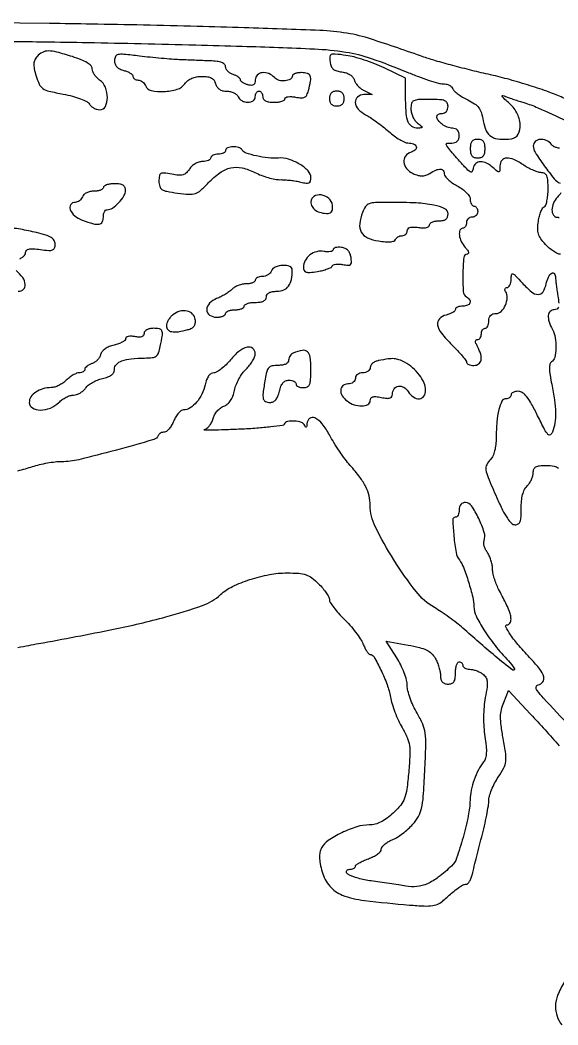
# Model space of a CAD drawing. Extents: x 0 to 524, y 0 to 407.
# Drawn here: x 233.5 to 378.6, y 20 to 291.2 of the extents above; entities that cross this region are included whole.
import ezdxf

# ---------------------------------------------------------------- set-up
doc = ezdxf.new("R2010")
doc.units = 0

msp = doc.modelspace()

# ---------------------------------------------------------------- linework, layer by layer
for points in [[(387.405308, 266.794392, -0.000059), (383.391954, 268.65195, -0.000098), (380, 270.223187, 0.022364), (376.286139, 271.746628, 0.009445), (371.178125, 273.471527, 0.009323), (365.643577, 275.111814, 0.01202), (360.5, 276.400227, -0.00521), (355.465707, 277.588636, -0.004651), (350.2625, 278.925767, -0.004669), (345.60887, 280.214587, -0.014421), (342.5, 281.204807, 0.004712), (328.308874, 286.030314, 0.039206), (321.715152, 287.643746, 0.030393), (314.440123, 288.379844, 0.002143), (294, 289.11162, 0.001461), (281.339931, 289.47353, 0.000971), (266.821875, 289.817888, 0.000978), (252.730026, 290.097179, 0.001912), (241.5, 290.254837), (217.5, 290.5)], [(223.452044, 285.587777, 0.001685), (240, 285.318197, -0.001513), (251.778953, 285.130361, -0.000825), (266.234375, 284.832234, -0.000822), (280.927007, 284.480801, -0.001306), (293.5, 284.126516, -0.003155), (312.929268, 283.405501, -0.02819), (321.427321, 282.554854, -0.0449), (328.25315, 280.841918, -0.014506), (338, 277.121656, 0.009217), (341.028615, 275.928817, 0.011004), (343.926385, 274.920822, 0.009843), (346.393736, 274.176283, 0.06805), (347.643011, 274.003429, -0.05801), (348.50086, 273.902174, -0.058898), (349.307841, 273.606653, -0.064932), (349.94606, 273.171539, -0.119648), (350.301181, 272.657518, 0.114099), (350.72285, 272.032651, 0.026995), (351.694573, 271.220831, 0.026403), (352.941762, 270.38719, 0.023342), (354.321229, 269.651857, -0.03568), (356.162607, 268.611215, -0.087469), (357.285959, 267.543058, -0.085013), (357.994584, 266.13574, -0.032381), (358.501487, 263.991197, 0.068303), (359.333608, 261.33659, 0.142921), (360.754875, 259.72937, 0.12746), (362.941103, 259.030867, 0.049117), (366.148287, 259.16712, 0.236587), (367.951274, 260.414542, 0.147277), (368.49471, 262.983461, 0.104233), (367.534412, 266.181654, 0.089398), (365.326945, 268.924117, -0.007482), (364.025872, 270.087779, -0.091265), (363.626214, 270.61999, -0.618414), (363.75982, 270.797346, -0.04876), (364.5, 270.584529, 0.009151), (365.476712, 270.217885, 0.003922), (366.79375, 269.762402, 0.003879), (368.205044, 269.298846, 0.005105), (369.5, 268.89913, -0.0324), (373.21729, 267.525507, -0.004148), (380.966651, 263.999286, -0.005205)], [(379.312651, 228, -0.112808), (378.538007, 228.177025, -0.033071), (377.469199, 228.782547, -0.031385), (376.321977, 229.644432, -0.029088), (375.26044, 230.663989, -0.034129), (374.028846, 232.189555, -0.079466), (373.388643, 233.506971, -0.079562), (373.191704, 234.957348, -0.034275), (373.372193, 236.90613, -0.02454), (373.669461, 238.301203, -0.032385), (374.082955, 239.533425, -0.033883), (374.543911, 240.472647, -0.183276), (374.976424, 240.825475, 0.231288), (375.374458, 241.216357, 0.032005), (375.699324, 242.363837, 0.031287), (375.925452, 243.866645, 0.021702), (376, 245.583333, 0.015603), (375.928495, 247.874081, 0.078745), (375.65057, 249.119422, 0.162638), (375.109646, 249.762686, 0.137198), (374.25, 250.006589, -0.074786), (373.375367, 250.141516, -0.023752), (372.132812, 250.594872, -0.023115), (370.777037, 251.239061, -0.023796), (369.5, 252, 0.037247), (366.789328, 253.518001, 0.115478), (364.750648, 253.94422, 0.224749), (363.506976, 253.318738, 0.167196), (363, 251.845012, -0.015039), (362.960652, 250.537107, -0.321363), (362.729843, 250.252867, -0.245324), (362.327041, 250.340515, -0.010041), (361.171259, 251.345012, 0.0662), (359.426137, 252.547533, 0.122287), (357.758136, 252.934185, 0.176692), (356.498324, 252.452266, 0.167905), (355.811841, 251.261484, -0.041353), (355.554068, 250.340523, -0.355039), (355.211141, 250.138252, -0.156447), (354.694448, 250.394105, -0.009924), (353.488516, 251.611199, -0.00614), (352.600901, 252.566544, -0.003721), (351.572939, 253.717658, -0.003728), (350.569546, 254.875527, -0.006552), (349.759787, 255.849715, -0.007613), (348.667498, 257.242231, -0.193791), (348.542652, 257.698489, -0.357681), (348.804201, 257.951117, -0.020265), (350.009787, 258, 0.073012), (350.877, 258.127313, 0.12472), (351.501223, 258.501229, 0.124282), (351.873455, 259.128378, 0.072213), (352, 260, 0.071699), (351.879149, 260.838435, 0.112093), (351.525, 261.472222, 0.120036), (350.952652, 261.862992, 0.090275), (350.2, 262, -0.096503), (348.805514, 262.271675, -0.066662), (347.404453, 263.070059, -0.070561), (346.350864, 264.137576, -0.160852), (346, 265.2, -0.181063), (346.114323, 265.505352, -0.091341), (346.440625, 265.765, -0.071292), (346.926058, 265.940885, -0.051363), (347.5, 266, 0.124838), (348.072066, 266.145092, 0.100781), (348.559375, 266.553606, 0.090376), (348.88687, 267.164671, 0.078089), (349, 267.884615, 0.126642), (348.751714, 268.84916, 0.178473), (348.086735, 269.425, 0.078289), (346.741872, 269.703498, 0.011985), (344, 269.769231, 0.010283), (340.95114, 269.706521, 0.107008), (339.745173, 269.393012, 0.217664), (339.177851, 268.683676, 0.06157), (339, 267.244858, 0.060494), (339.129209, 266.180817, 0.046201), (339.514063, 265.071791, 0.047256), (340.079874, 264.085399, 0.076714), (340.75, 263.392046, -0.006842), (341.822075, 262.554858, -0.215958), (341.969635, 262.263459, -0.403678), (341.808262, 262.08094, -0.015166), (340.809017, 262.031803, -0.147326), (339.280379, 262.461032, -0.155088), (338.280119, 263.656372, -0.077594), (337.733624, 265.947223, -0.017376), (337.554217, 269.971292), (337.5, 275.5), (331.803628, 278.26178, 0.019266), (329.283174, 279.365986, 0.01421), (326.416805, 280.399211, 0.014406), (323.647582, 281.221778, 0.030938), (321.464668, 281.659897, 0.007889), (318.511334, 282.01732, 0.123933), (317.513957, 281.874785, 0.288669), (317.10333, 281.29982, 0.049674), (317.161039, 279.898117, 0.06412), (317.479756, 278.739662, 0.117838), (318.053823, 277.954198, 0.104624), (318.973642, 277.455786, 0.04359), (320.363863, 277.17259, -0.048542), (321.568601, 276.914753, -0.065479), (322.576669, 276.441874, -0.076341), (323.30781, 275.798311, -0.110662), (323.70066, 275.036675, 0.079257), (324.038442, 274.26785, 0.043386), (324.670111, 273.452036, 0.041873), (325.474113, 272.715662, 0.051866), (326.336798, 272.181764), (328.5, 271.135361), (326.25, 271.06768, 0.170365), (324.575878, 270.423044, 0.244028), (323.986921, 268.978123, 0.161927), (324.792297, 267.138832, 0.090072), (326.75, 265.627758, -0.025977), (328.049358, 264.867091, -0.010869), (329.720312, 263.715796, -0.010719), (331.458629, 262.40394, -0.01368), (333, 261.118051, 0.021616), (334.464044, 259.93556, 0.02439), (335.968601, 258.933797, 0.024648), (337.316678, 258.215859, 0.108075), (338.190983, 258.015973, -0.080757), (339.697423, 257.756438, -0.23471), (340.418337, 257.024703, -0.299818), (340.18488, 256.166843, -0.10417), (339.014521, 255.504609, 0.154171), (337.52426, 254.45578, 0.189498), (337.062403, 252.831558, 0.157134), (337.818781, 251.087614, 0.105974), (339.574094, 249.784287, 0.032896), (340.929801, 249.271271, 0.075334), (342.007926, 249.11317, 0.085645), (342.996545, 249.288631, 0.05298), (344.060525, 249.805726, -0.034389), (345.748197, 250.704819, -0.115095), (346.970975, 250.941969, -0.227706), (347.703573, 250.555535, -0.160771), (348, 249.657471, 0.170338), (348.224508, 249.017585, 0.037773), (349.028125, 248.155627, 0.035122), (350.160068, 247.250176, 0.027625), (351.5, 246.430067, -0.035015), (352.862897, 245.567987, -0.043376), (353.990538, 244.577575, -0.049338), (354.76077, 243.594925, -0.142505), (355, 242.772596, 0.05446), (355.074079, 242.094484, 0.074139), (355.29375, 241.5207, 0.093748), (355.618441, 241.135672, 0.172496), (356, 241, -0.148195), (356.381354, 240.884432, -0.098894), (356.70625, 240.559375, -0.082425), (356.925306, 240.073457, -0.064853), (357, 239.5, -0.099038), (356.885486, 238.927543, -0.097945), (356.559375, 238.440625, -0.097945), (356.072457, 238.114514, -0.099038), (355.5, 238, 0.099038), (354.927543, 237.885486, 0.097945), (354.440625, 237.559375, 0.097945), (354.114514, 237.072457, 0.099038), (354, 236.5, -0.064853), (353.925306, 235.926543, -0.082425), (353.70625, 235.440625, -0.098894), (353.381354, 235.115568, -0.148195), (353, 235, 0.305352), (352.224792, 234.477896, 0.128537), (352.054316, 233.170722, 0.082293), (352.576457, 231.422292, 0.070402), (353.654988, 229.828741, -0.027832), (354.260401, 229.079949, -0.089583), (354.535452, 228.504062, -0.231882), (354.469102, 228.156856, -0.235796), (354.154988, 228, 0.388778), (353.229386, 227.152141, 0.018537), (352.998192, 222.582139, 0.019784), (353.118652, 217.965533, 0.242485), (354, 216.5, -0.106542), (354.835804, 215.696237, -0.248207), (354.925046, 214.858081, -0.21455), (354.264012, 214.22017, -0.086441), (353, 214, 0.042643), (352.234324, 213.93458, 0.062301), (351.5875, 213.738095, 0.081793), (351.149179, 213.449305, 0.209225), (351, 213.108408, -0.208396), (350.831931, 212.722675, -0.050787), (350.265625, 212.294405, -0.043524), (349.457251, 211.894893, -0.031538), (348.5, 211.589356, 0.136365), (346.673783, 210.551084, 0.247317), (346.182472, 208.950745, 0.122196), (347.228712, 206.670798, 0.029822), (350.016827, 203.574245, -0.009768), (351.542809, 202.010331, -0.013943), (352.829943, 200.559558, -0.009817), (353.832055, 199.315721, -0.166141), (354, 198.824245, 0.221732), (354.147141, 198.508758, 0.076921), (354.5875, 198.242122, 0.058493), (355.23417, 198.060321, 0.039322), (356, 198, 0.151358), (357.263499, 198.391451, 0.197956), (357.918769, 199.393649, 0.122768), (357.828587, 200.999207, 0.04778), (356.964816, 203.065741, -0.024465), (356.545821, 203.950055, -0.098707), (356.429632, 204.532871, -0.223915), (356.585661, 204.863812, -0.174147), (356.964816, 205, 0.143424), (357.359575, 205.115614, 0.099557), (357.695915, 205.440625, 0.084069), (357.922536, 205.926627, 0.067246), (358, 206.5, -0.064853), (358.074694, 207.073457, -0.082425), (358.29375, 207.559375, -0.098894), (358.618646, 207.884432, -0.148195), (359, 208, 0.191087), (359.381882, 208.151477, 0.088204), (359.70625, 208.5875, 0.068025), (359.926307, 209.234582, 0.048028), (360, 210, -0.072175), (360.126265, 210.870152, -0.123728), (360.497618, 211.497596, -0.124577), (361.11936, 211.872238, -0.07374), (361.980948, 212, 0.199337), (363.381806, 212.581596, 0.094748), (364.496015, 214.228425, 0.089394), (364.967588, 216.264576, 0.151863), (364.535126, 217.943165, -0.076964), (364.364298, 218.34727, -0.154458), (364.384918, 218.689555, -0.186151), (364.58978, 218.916294, -0.117525), (364.940983, 219, 0.199103), (365.34792, 219.168734, 0.08373), (365.697525, 219.660937, 0.06443), (365.940209, 220.388768, 0.045064), (366.029313, 221.25, -0.037529), (366.137434, 222.474779, -0.461921), (366.490923, 222.687767, -0.122979), (367.13242, 222.27849, -0.005003), (369.015217, 220.25, 0.033922), (371.516745, 217.84937, 0.16612), (373.319458, 217.154791, 0.270311), (374.630706, 217.853305, 0.084479), (375.5, 220, -0.05163), (376.109018, 221.841637, -0.135722), (376.98919, 222.903015, -0.411834), (377.676891, 222.783076, -0.153179), (378.011006, 221.75, 0.024483), (378.051908, 221.042648, 0.004697), (378.200855, 219.765625, 0.004994), (378.403749, 218.277354, 0.004582), (378.641848, 216.75, -0.015385), (378.907312, 214.76645, -0.091659)], [(379.108765, 256.603784, -0.060765), (378.266461, 256.756268, -0.061256), (377.49275, 257.104417, -0.083413), (376.914323, 257.603235, 0.113615), (375.50935, 258.675325, 0.12611), (373.831367, 258.971413, 0.166056), (372.525862, 258.411207, 0.212186), (372, 257.227844, 0.143049), (372.503027, 255.505595, 0.013835), (374.972606, 251.864732, 0.014944), (377.63927, 248.382726, 0.119213), (379.238774, 247.166667, -0.188104)], [(379.472346, 244.547014, -0.050175), (378.5, 243.357143, 0.094759), (377.439099, 241.794534, 0.097814), (377.045117, 239.968329, 0.139437), (377.418751, 238.561614, 0.264442), (378.40638, 238, -0.120777), (378.965229, 237.86301, -0.16778)], [(233.442348, 226.749812, 0.058671), (234.258946, 227.259188, 0.069096), (234.815201, 227.846912, 0.156233), (235, 228.423896, -0.192412), (235.245071, 229.037156, -0.151449), (235.874821, 229.389269, -0.069544), (237.041688, 229.471491, -0.016205), (239, 229.273174, 0.013424), (241.265968, 229.030966, 0.105771), (242.308211, 229.168413, 0.224374), (242.822417, 229.680483, 0.086727), (243, 230.696583, 0.13482), (242.720798, 231.713223, 0.121082), (241.953024, 232.493944, 0.065722), (240.49226, 233.148933, 0.015852), (237.92371, 233.828252, 0.008137), (233.601626, 234.752099, 0.058394), (231.477821, 234.917352, 0.176566)], [(233.04969, 218, 0.187427), (234.450265, 218.544125, 0.237173), (234.93811, 219.824837, 0.130557), (234.23615, 221.681658, 0.060037), (232.477264, 223.604049)], [(378.82365, 213.729838, -0.203698), (378.407925, 213.199937, -0.126585), (377.630842, 213, 0.196525), (376.569273, 212.565988, 0.179519), (376.06454, 211.492016, 0.101951), (376.267835, 209.793428, 0.043526), (377.18283, 207.684259, -0.083295), (377.937867, 205.480697, -0.049205), (378.120547, 202.698672, -0.04945), (377.786239, 200.172619, -0.199283), (376.896132, 198.935806, 0.209), (376.487097, 198.344484, 0.051842), (376.37939, 197.144208, 0.035221), (376.528907, 195.379161, 0.012657), (376.981266, 192.89653, -0.015896), (377.723069, 188.670325, -0.03153), (377.99119, 185.280249, -0.039326), (377.81366, 182.453687, -0.053294), (377.186554, 179.975267, -0.166893), (376.613893, 179.274378, -0.36309), (375.972892, 179.365735, -0.064351), (375.05335, 180.697994, -0.005485), (373.187941, 184.419638, 0.012749), (371.556376, 187.560021, 0.041005), (370.25357, 189.520089, 0.066692), (369.102896, 190.633682, 0.160312), (367.989741, 191, 0.048285), (367.228261, 190.926291, 0.068285), (366.584486, 190.70625, 0.088467), (366.150784, 190.381865, 0.190282), (366, 190, -0.136381), (365.894014, 189.61866, -0.100289), (365.596094, 189.29375, -0.086487), (365.150474, 189.075045, -0.071046), (364.625, 189, 0.284755), (363.552573, 188.335347, 0.054394), (362.724967, 186.085338, 0.040579), (362.174941, 182.734006, 0.020392), (362, 178.446429, -0.029307), (361.893697, 176.634385, -0.033946), (361.575726, 174.935845, -0.03727), (361.097713, 173.528513, -0.09616), (360.5, 172.642857, 0.076562), (359.436236, 171.191735, 0.16134), (359.216522, 169.828742, 0.0594), (359.80109, 167.786316, 0.004075), (362.178246, 162.25, 0.012252), (363.713853, 158.973066, 0.033203), (365.008678, 156.758623, 0.047287), (366.132097, 155.397434, 0.199147), (367.090363, 155, 0.139333), (367.936718, 155.24052, 0.165719), (368.46187, 155.878657, 0.078718), (368.717227, 157.119178, 0.015255), (368.752555, 159.414339, -0.026904), (368.829782, 161.41001, -0.040951), (369.130488, 163.117435, -0.048572), (369.638027, 164.493928, -0.083966), (370.34291, 165.485768, 0.050154), (370.977195, 166.261884, 0.038029), (371.51323, 167.222605, 0.03896), (371.880203, 168.212458, 0.069397), (372, 169.071429, -0.096124), (372.185233, 170.026034, -0.173744), (372.70831, 170.61363, -0.102857), (373.714017, 170.918542, -0.022349), (375.535537, 171, -0.039881), (377.620971, 170.833395, -0.137447), (378.840917, 170.270025, -0.099581)], [(381.921935, 100.5, -0.000877), (374.799699, 108.194707, -0.024443), (373.044927, 110.294396, -0.202108), (372.804953, 111.240398, -0.316319), (373.362485, 111.823324, 0.192126), (374.581534, 112.612572, 0.226224), (374.814318, 113.955407, 0.096528), (373.791696, 115.989843, 0.025874), (371.421413, 118.74768, -0.012329), (368.185718, 122.312447, -0.025188), (365.864045, 125.291419, -0.034137), (364.578131, 127.42014, -0.561317), (364.931906, 128, 0.140401), (365.339211, 128.116672, 0.099909), (365.686247, 128.444611, 0.085109), (365.919977, 128.935064, 0.068836), (366, 129.513569, 0.057382), (365.863178, 130.701855, 0.04049), (365.452454, 131.983124, 0.019468), (364.586535, 133.870822, 0.002787), (362.64279, 137.654292, -0.026798), (362.013819, 139.038227, -0.021414), (361.48257, 140.588356, -0.021901), (361.114662, 142.06896, -0.049981), (361, 143.213162, 0.047546), (360.899042, 144.272453, 0.030533), (360.592053, 145.469297, 0.030596), (360.143384, 146.61482, 0.049263), (359.611243, 147.516979, -0.044615), (359.116354, 148.338475, -0.04459), (358.774938, 149.234886, -0.048395), (358.624435, 150.071115, -0.112411), (358.714414, 150.698158, 0.171363), (358.774539, 152.926234, 0.034201), (357.272574, 156.677663, 0.032117), (355.317783, 160.144533, 0.252954), (353.75, 160.996252, 0.095607), (353.026564, 160.858251, 0.118528), (352.468281, 160.463818, 0.10895), (352.119217, 159.828963, 0.071539), (352, 159, -0.049749), (351.923662, 158.234665, -0.069737), (351.696132, 157.5875, -0.089897), (351.360482, 157.152007, -0.185806), (350.965557, 157, 0.425981), (350.283297, 156.289883, 0.013586), (350.580081, 151.878728, 0.019031), (351.16263, 147.504776, 0.123974), (352.054565, 145.492116, -0.076189), (353.17017, 143.505886, -0.014273), (354.530765, 139.548224, -0.015228), (355.663873, 135.487699, -0.059089), (355.985447, 132.900038, 0.113611), (356.577459, 130.392519, 0.027324), (358.686714, 126.645762, 0.026166), (361.68991, 122.436308, 0.021271), (365.321377, 118.25, -0.060182), (366.903096, 116.11161, -0.804906), (366.519875, 115.767282, -0.021113), (361.685757, 119.563257, -0.003751), (353, 127.110866, 0.015477), (351.35956, 128.470171, 0.008912), (349.306084, 130.009241, 0.008898), (347.186758, 131.482789, 0.014693), (345.339859, 132.641673, -0.094249), (340.401131, 136.963988, -0.02564), (334.409458, 145.488615, -0.02462), (329.349321, 154.489511, -0.116249), (328, 160.214681, 0.057222), (327.703522, 162.796794, 0.058851), (326.829884, 165.218636, 0.046083), (325.214815, 167.818498, 0.019453), (322.605683, 171, -0.02107), (321.236191, 172.680971, -0.011209), (319.678424, 174.867188, -0.011138), (318.184024, 177.176223, -0.016985), (317.001717, 179.25, 0.045146), (315.074947, 182.226945, 0.112423), (313.07388, 183.852534, 0.291752), (311.654722, 183.696629, 0.215378), (310.921053, 182.25, -0.021021), (310.862835, 181.583427, -0.185333), (310.724694, 181.327933, -0.449116), (310.54862, 181.351958, -0.051902), (310.337719, 181.75, 0.218219), (309.451757, 182.587972, 0.063834), (307.568366, 182.970483, 0.065114), (305.692, 182.863101, 0.257771), (304.833333, 182.151857, -0.271571), (304.381439, 181.796793, -0.004899), (301.219792, 181.396865, -0.010709), (297.432245, 181.037457, -0.006762), (293, 180.772682, -0.00302), (288.703902, 180.600301, -0.006499), (285.391987, 180.530524, -0.008747), (283.265607, 180.550569, -0.86897), (283.249318, 180.694018, 0.104463), (283.965089, 181.049737, 0.05595), (284.669071, 181.747799, 0.05215), (285.256144, 182.656434, 0.055939), (285.62603, 183.646119, -0.066674), (286.032171, 184.665761, -0.049165), (286.729608, 185.662671, -0.049769), (287.595098, 186.489625, -0.075105), (288.501873, 187.000712, 0.081267), (289.520502, 187.591401, 0.072135), (290.346519, 188.497676, 0.062387), (290.970699, 189.725034, 0.040124), (291.390471, 191.267854, -0.047669), (291.816319, 192.74482, -0.030528), (292.572454, 194.363464, -0.030581), (293.516804, 195.872414, -0.049106), (294.51531, 197.014383, 0.035104), (295.466124, 198.042347, 0.03447), (296.270122, 199.199239, 0.036533), (296.828429, 200.310999, 0.098406), (297, 201.174314, 0.231778), (296.313325, 202.576053, 0.23003), (294.781271, 202.898717, 0.110285), (292.549951, 201.781231, 0.053389), (290.292632, 199.500029, -0.026796), (289.100842, 198.160337, -0.031297), (287.829613, 197.028167, -0.032847), (286.655089, 196.225736, -0.134215), (285.829455, 196.000029, 0.142135), (285.073715, 195.780751, 0.094443), (284.410965, 195.159483, 0.069142), (283.866227, 194.141397, 0.035587), (283.462969, 192.75, -0.062586), (282.592792, 190.258068, -0.062296), (281.132089, 188.054612, -0.069817), (279.382194, 186.515004, -0.146574), (277.663134, 186, 0.16051), (277.030755, 185.791625, 0.052098), (276.294885, 185.11875, 0.045714), (275.580275, 184.148095, 0.037657), (275, 183, -0.034369), (274.42907, 181.851723, -0.043038), (273.741877, 180.88125, -0.048783), (273.045294, 180.204249, -0.170024), (272.462013, 180, 0.063111), (271.941876, 179.934085, 0.061348), (271.449258, 179.740375, 0.066536), (271.056896, 179.454255, 0.112268), (270.833333, 179.11617, -0.237137), (269.591963, 177.972462, -0.003141), (259.207292, 175.07022, -0.007508), (249.398375, 172.552814, -0.05912), (244.739374, 172, 0.028672), (243.027342, 171.901745, 0.014514), (240.889101, 171.592386, 0.014367), (238.693339, 171.143987, 0.020754), (236.784947, 170.612377, -0.008128), (234.910013, 170.038704, -0.005995), (232.817054, 169.462434, -0.006061)], [(232.956501, 121.886734, -0.001939), (235.877947, 122.453626, -0.002692), (238.5, 122.937268, 0.005739), (258.715374, 126.79356, 0.015653), (272.887354, 130.130929, 0.01962), (282.747648, 133.200684, 0.101481), (287.610156, 136.137385, -0.074429), (290.816543, 138.31691, -0.033308), (295.56053, 140.22177, -0.032739), (300.794517, 141.556998, -0.046114), (305.58765, 142, -0.01791), (308.734227, 141.887256, -0.065087), (310.690364, 141.487426, -0.07892), (312.277075, 140.642876, -0.034704), (314.076923, 139.076923, -0.021558), (315.195922, 137.857033, -0.025463), (316.141346, 136.608895, -0.025599), (316.819948, 135.492475, -0.124379), (317, 134.779871, 0.142918), (317.218689, 134.030411, 0.019636), (318.156623, 132.680089, 0.021232), (319.42969, 131.133881, 0.016508), (320.93744, 129.561089, -0.019302), (322.531686, 127.879366, -0.016921), (324.066021, 126.006115, -0.017245), (325.33608, 124.219324, -0.047725), (326.05876, 122.858141, 0.019388), (326.562834, 121.763285, 0.027805), (327.098896, 120.839579, 0.026826), (327.600457, 120.158952, 0.224168), (327.937179, 120, -0.271188), (329.040389, 119.354149, -0.016089), (330.896014, 115.784138, -0.024083), (332.555788, 111.847605, -0.044632), (333.452257, 108.5, 0.031991), (333.894779, 106.663172, 0.016469), (334.669078, 104.426759, 0.016301), (335.620365, 102.169461, 0.023658), (336.616251, 100.25067, -0.027632), (337.977485, 97.576215, -0.06725), (338.59043, 95.454677, -0.049332), (338.715089, 92.87978, -0.009677), (338.392565, 88.25067, -0.010454), (337.883863, 83.637141, -0.056827), (337.276558, 81.200466, -0.080436), (336.228835, 79.363415, -0.033095), (334.279602, 77.25, -0.028337), (332.558502, 75.791595, -0.046235), (330.932291, 74.785805, -0.053657), (329.345222, 74.198758, -0.061847), (327.744522, 74, 0.076585), (324.40429, 73.485358, 0.036114), (320.338145, 71.870999, 0.035152), (316.691657, 69.781178, 0.122791), (314.885643, 67.786321, 0.071947), (314.45344, 66.593974, 0.056993), (314.329762, 65.227167, 0.043321), (314.51581, 63.545895, 0.019051), (315.037316, 61.366719, 0.106292), (317.089238, 57.470928, 0.128264), (320.447183, 55.078254, 0.061267), (326.44693, 53.599984, 0.009497), (338.645954, 52.373504, 0.009448), (342.608134, 52.126288, 0.045325), (344.866104, 52.232876, 0.07798), (346.434445, 52.706708, 0.072752), (347.824279, 53.645954, -0.006305), (350.267925, 55.819373, -0.023888), (351.874864, 57.083506, -0.038291), (353.043751, 57.78775, -0.116955), (353.938742, 58, 0.206987), (354.374178, 58.188328, 0.054736), (354.840257, 58.807813, 0.046072), (355.262793, 59.697081, 0.033396), (355.570959, 60.75, -0.005825), (355.924326, 62.261855, -0.001312), (356.562168, 64.825153, -0.00136), (357.314114, 67.779542, -0.001317), (358.090011, 70.761158, 0.007678), (358.821199, 73.72518, 0.008368), (359.438941, 76.626746, 0.007935), (359.886241, 79.125074, 0.040345), (360, 80.532598, -0.070201), (360.173321, 81.760976, -0.025178), (360.74858, 83.436665, -0.024395), (361.572966, 85.235072, -0.026508), (362.548356, 86.893706, 0.024158), (364.029072, 89.384782, 0.090111), (364.579967, 91.114956, 0.06784), (364.565685, 93.168473, 0.009947), (363.891369, 97.28616, -0.011759), (363.328968, 100.800222, -0.03717), (363.18402, 103.178346, -0.051185), (363.407879, 105.104346, -0.043705), (364.022571, 107.05449), (365.359114, 110.281192), (371.286309, 103.890596, -0.007045), (379.001593, 95.333382, -0.017237)], [(380.41214, 31.624812, 0.040816), (378.577809, 28.019539, 0.097575), (378, 25.086891, 0.078366), (378.428051, 22.372553, 0.087312), (379.667439, 20.032087, 0.076674)]]:
    msp.add_lwpolyline(points, format="xyb")
for points in [[(238.120577, 281.365621, 0.074605), (237.49462, 280.401077, 0.0945), (237.244306, 279.370506, 0.065634), (237.352137, 278.046192, 0.019696), (237.857084, 276.082673, 0.036895), (238.710479, 273.84838, 0.137002), (239.684712, 272.71703, 0.090204), (241.325645, 272.008408, 0.010965), (245.18327, 271.203111, -0.018762), (247.673649, 270.642583, -0.025911), (249.854836, 269.942161, -0.026372), (251.544186, 269.197327, -0.149243), (252.246453, 268.524097, 0.084537), (252.716945, 267.940943, 0.056375), (253.421736, 267.447703, 0.055085), (254.240398, 267.113169, 0.06958), (255.04969, 267, 0.279924), (256.541066, 267.905932, 0.121912), (257.105443, 270.248513, 0.096134), (256.545547, 273.040822, 0.140082), (255, 275, -0.047246), (254.234842, 275.669668, -0.043839), (253.5875, 276.487079, -0.046776), (253.143288, 277.322498, -0.099128), (253, 278.038137, 0.195527), (252.675147, 278.837088, 0.061964), (251.650721, 279.656495, 0.043043), (249.996466, 280.486127, 0.018367), (247.662108, 281.317378, 0.011001), (243.422434, 282.551964, 0.064164), (241.122909, 282.860106, 0.122219), (239.539749, 282.47574, 0.091455)], [(259, 280.246503, 0.089168), (259.164418, 279.33188, 0.100134), (259.635215, 278.573102, 0.088292), (260.419207, 277.98971, 0.054479), (261.5, 277.589356, -0.034719), (262.457085, 277.277157, -0.046776), (263.265625, 276.858059, -0.05533), (263.827615, 276.401511, -0.196992), (264, 275.980948, 0.140685), (264.107378, 275.606875, 0.099878), (264.409197, 275.288153, 0.085011), (264.86058, 275.073486, 0.068684), (265.393011, 275, -0.096313), (265.968559, 274.888097, -0.06686), (266.545909, 274.559375, -0.064359), (267.037471, 274.073431, -0.074185), (267.361626, 273.5, 0.255434), (268.906333, 272.187737, 0.062835), (272.345461, 271.917073, 0.060891), (275.929155, 272.527065, 0.165498), (278, 274, -0.072614), (278.81923, 274.845706, -0.06171), (279.890764, 275.477953, -0.056818), (281.170512, 275.868622, -0.045725), (282.604128, 276, -0.034691), (284.130015, 275.894003, -0.089859), (285.173566, 275.550559, -0.117802), (285.861931, 274.932412, -0.087419), (286.289749, 274, 0.082786), (286.67778, 273.133358, 0.099856), (287.307257, 272.503658, 0.090445), (288.184658, 272.126348, 0.056491), (289.299392, 272, -0.055966), (290.293167, 271.888415, -0.058029), (291.224658, 271.559375, -0.064447), (291.958492, 271.074172, -0.12349), (292.361626, 270.5, 0.104363), (292.732868, 269.926359, 0.06668), (293.364866, 269.440625, 0.06271), (294.149006, 269.111994, 0.068006), (294.968615, 269, 0.070174), (295.75506, 269.110922, 0.089187), (296.411436, 269.434603, 0.103496), (296.845225, 269.920798, 0.131307), (297, 270.5, -0.064853), (297.074694, 271.073457, -0.082425), (297.29375, 271.559375, -0.098894), (297.618646, 271.884432, -0.148195), (298, 272, -0.148195), (298.381354, 271.884432, -0.098894), (298.70625, 271.559375, -0.082425), (298.925306, 271.073457, -0.064853), (299, 270.5, 0.152103), (299.202091, 269.851045, 0.12651), (299.75, 269.375, 0.082504), (300.677925, 269.088963, 0.033607), (302, 269, 0.030819), (303.149301, 269.070907, 0.047785), (304.11875, 269.286406, 0.060981), (304.792049, 269.600134, 0.258791), (305, 269.975, -0.288435), (305.209361, 270.307731, -0.076985), (305.836277, 270.497461, -0.053472), (306.758362, 270.52824, -0.03099), (307.858102, 270.37838, 0.03133), (309.404294, 270.168751, 0.1366), (310.301115, 270.34999, 0.161841), (310.890651, 270.94715, 0.049161), (311.344447, 272.15338, 0.021511), (311.919246, 274.741141, 0.135622), (311.793555, 276.073762, 0.232155), (311.047204, 276.770355, 0.073808), (309.5, 277, 0.033571), (308.542393, 276.935631, 0.0514), (307.734375, 276.74051, 0.066691), (307.177532, 276.455662, 0.245982), (307, 276.116631, -0.269037), (306.483529, 275.226255, -0.106214), (305.083445, 274.781002, -0.088969), (303.408057, 274.917345, -0.141117), (302.181045, 275.651274, 0.106277), (300.631465, 276.728956, 0.126452), (298.873633, 276.984473, 0.167002), (297.535633, 276.357556, 0.203146), (297, 275.09362, -0.060551), (296.893154, 274.214569, -0.182942), (296.55631, 273.726188, -0.167579), (295.957021, 273.55836, -0.049229), (295, 273.710251, -0.035906), (294.234394, 273.970404, -0.047691), (293.5875, 274.319322, -0.056409), (293.138871, 274.69924, -0.191138), (293, 275.049244, 0.18528), (292.862812, 275.406751, 0.052656), (292.4125, 275.811996, 0.045356), (291.765594, 276.197055, 0.034745), (291, 276.5, -0.06077), (290.235286, 276.849532, -0.063046), (289.5875, 277.36914, -0.069989), (289.148573, 277.972302, -0.122947), (289, 278.567388, 0.200591), (288.728831, 279.216115, 0.105148), (287.979284, 279.695932, 0.060042), (286.687245, 280.012043, 0.020213), (284.75, 280.16655, -0.000001), (282.832576, 280.241696, -0.000001), (280.573438, 280.330246, -0.000001), (278.338037, 280.417873, -0.000002), (276.5, 280.489933, -0.0093), (274.502475, 280.605494, -0.003436), (271.692187, 280.840018, -0.003404), (268.627476, 281.138043, -0.004092), (265.75, 281.461478, 0.005267), (261.541751, 281.924488, 0.069396), (259.98106, 281.862779, 0.231613), (259.268924, 281.339955, 0.121165)], [(317, 270, 0.072254), (317.126841, 269.126841, 0.124864), (317.5, 268.5, 0.124864), (318.126841, 268.126841, 0.072254), (319, 268, 0.072254), (319.873159, 268.126841, 0.124864), (320.5, 268.5, 0.124864), (320.873159, 269.126841, 0.072254), (321, 270, 0.072254), (320.873159, 270.873159, 0.124864), (320.5, 271.5, 0.124864), (319.873159, 271.873159, 0.072254), (319, 272, 0.072254), (318.126841, 271.873159, 0.124864), (317.5, 271.5, 0.124864), (317.126841, 270.873159, 0.072254)], [(355, 256.5, 0.044917), (355.106468, 255.317234, 0.124434), (355.45, 254.5625, 0.149477), (356.064742, 254.142566, 0.07578), (357, 254, 0.07578), (357.935258, 254.142566, 0.149477), (358.55, 254.5625, 0.124434), (358.893532, 255.317234, 0.044917), (359, 256.5, 0.044917), (358.893532, 257.682766, 0.124434), (358.55, 258.4375, 0.149477), (357.935258, 258.857434, 0.07578), (357, 259, 0.07578), (356.064742, 258.857434, 0.149477), (355.45, 258.4375, 0.124434), (355.106468, 257.682766, 0.044917)], [(289, 256, -0.191087), (288.848523, 255.618118, -0.088204), (288.4125, 255.29375, -0.068025), (287.765418, 255.073693, -0.048028), (287, 255, 0.048028), (286.234582, 254.926307, 0.068025), (285.5875, 254.70625, 0.088204), (285.151477, 254.381882, 0.191087), (285, 254, -0.210376), (284.831662, 253.617619, -0.081358), (284.336286, 253.29375, -0.061946), (283.605568, 253.073356, -0.042325), (282.740547, 253, 0.078019), (281.781949, 252.849507, 0.053057), (280.770728, 252.401003, 0.052423), (279.862098, 251.740978, 0.070008), (279.207631, 250.960862, -0.061645), (278.393323, 249.956721, -0.120912), (277.508586, 249.443524, -0.092015), (276.321341, 249.322655, -0.025853), (274.467084, 249.572153, 0.015318), (272.380726, 249.89775, 0.155779), (271.529713, 249.738582, 0.234918), (271.111119, 249.146445, 0.038491), (271, 247.705129, 0.072298), (271.204279, 246.299757, 0.180625), (271.819166, 245.484308, 0.095399), (273.111933, 244.972316, 0.012548), (276.038437, 244.494714, 0.017206), (279.167196, 244.173615, 0.097237), (280.823409, 244.383415, 0.103394), (282.22953, 245.199602, 0.020674), (284.316511, 247.236768, -0.04739), (287.456154, 249.990189, -0.101635), (290.380772, 251.30562, -0.110569), (293.42236, 251.305168, -0.062921), (296.898752, 250.051653, 0.026495), (298.599376, 249.294717, 0.021662), (300.48793, 248.66369, 0.022188), (302.279628, 248.235123, 0.052293), (303.647081, 248.117334, -0.020956), (304.938734, 248.087181, -0.012508), (306.469768, 247.948611, -0.012512), (307.990495, 247.733846, -0.021134), (309.25, 247.468575, 0.022763), (310.726225, 247.162677, 0.14348), (311.480628, 247.258398, 0.228214), (311.874543, 247.715922, 0.065615), (312, 248.667815, 0.19574), (311.261742, 250.481372, 0.064006), (308.954223, 252.308658, 0.060495), (305.999272, 253.632128, 0.09301), (303.22293, 253.952152, -0.044105), (300.469976, 254.000134, -0.028246), (297.312131, 254.516415, -0.023919), (294.495098, 255.285034, -0.17759), (293.420174, 256.129162, 0.192315), (292.520743, 256.794966, 0.071736), (290.930641, 256.977051, 0.080257), (289.490606, 256.701023, 0.315164)], [(256, 246, -0.228458), (255.815358, 245.616987, -0.074175), (255.256406, 245.29375, -0.056489), (254.438017, 245.073089, -0.037645), (253.468615, 245, 0.055002), (252.457712, 244.888458, 0.057561), (251.511741, 244.559375, 0.06413), (250.767801, 244.074238, 0.125259), (250.361626, 243.5, -0.074185), (250.037471, 242.926569, -0.064359), (249.545909, 242.440625, -0.06686), (248.968559, 242.111903, -0.096313), (248.393011, 242, 0.244309), (247.191853, 241.375838, 0.253835), (247.038763, 240.052417, 0.125224), (248.26507, 238.374578, 0.086091), (250.320998, 237.200888, 0.015926), (253.325722, 236.221378, 0.106165), (254.886626, 236.109204, 0.2484), (255.696601, 236.695735, 0.114778), (256, 238, -0.047458), (256.072817, 238.765446, -0.067446), (256.290392, 239.4125, -0.087607), (256.611013, 239.848718, -0.192889), (256.988569, 240, 0.153295), (258.430273, 240.452649, 0.049428), (260.152801, 241.924903, 0.049504), (261.562025, 243.718815, 0.142693), (262, 245.222241, 0.106261), (261.822213, 246.049354, 0.154306), (261.328121, 246.601853, 0.102502), (260.43221, 246.909386, 0.031603), (259, 247, 0.031626), (257.850749, 246.927234, 0.048861), (256.88125, 246.70625, 0.06271), (256.209557, 246.384262, 0.254951)], [(312, 242.173411, 0.126161), (312.333221, 240.873819, 0.118065), (313.256143, 239.857013, 0.094364), (314.732945, 239.214187, 0.055652), (316.651338, 239, 0.124075), (317.263934, 239.154393, 0.150656), (317.677724, 239.574388, 0.10875), (317.866082, 240.276095, 0.046703), (317.819551, 241.25, 0.185308), (316.827824, 243.033261, 0.135683), (314.746844, 243.980298, 0.174426), (312.822432, 243.614154, 0.265326)], [(325.91979, 239.289033, 0.06176), (325.165568, 236.206443, 0.157653), (325.608556, 233.976939, 0.161579), (327.261151, 232.46331, 0.06574), (330.220039, 231.580805, 0.018891), (332.032715, 231.360788, 0.040855), (333.436101, 231.358902, 0.056326), (334.408219, 231.548738, 0.240391), (334.816942, 231.950827, -0.108649), (335.056406, 232.351949, -0.070159), (335.480081, 232.691805, -0.065441), (336.015627, 232.921567, -0.068752), (336.583333, 233, 0.092542), (337.124131, 233.100958, 0.096179), (337.583854, 233.38975, 0.099316), (337.891523, 233.82057, 0.105938), (338, 234.326807, -0.178073), (338.202668, 234.877821, -0.14566), (338.732303, 235.22226, -0.081358), (339.648726, 235.33738, -0.02709), (341, 235.213308, 0.029763), (342.223751, 235.107534, 0.061942), (343.175304, 235.20014, 0.09802), (343.782621, 235.468557, 0.244511), (344, 235.886501, -0.209367), (344.186448, 236.312248, -0.081739), (344.734375, 236.67291, -0.062258), (345.542903, 236.9183, -0.042604), (346.5, 237, 0.045158), (347.651699, 237.10423, 0.115558), (348.414713, 237.436408, 0.145051), (348.848431, 238.016503, 0.08871), (349, 238.864076, 0.290438), (348.10463, 240.275465, 0.060716), (345.190801, 241.237416, 0.037243), (340.423029, 241.827463, 0.01217), (333.335678, 242, 0.008757), (329.413116, 241.931292, 0.079024), (327.733628, 241.603502, 0.154218), (326.735952, 240.834786, 0.061315)], [(318, 229.208223, -0.268094), (317.814944, 228.887895, -0.08477), (317.276759, 228.689046, -0.058596), (316.481399, 228.635093, -0.034903), (315.537903, 228.748003, 0.110631), (313.560282, 228.685724, 0.102662), (311.737651, 227.790739, 0.105414), (310.456806, 226.269084, 0.123022), (310, 224.440586, 0.114403), (310.191744, 223.613532, 0.210661), (310.710396, 223.17675, 0.096445), (311.732672, 223.082052, 0.015239), (313.742141, 223.345581, 0.020163), (315.196741, 223.642253, 0.02782), (316.471022, 224.032444, 0.027182), (317.449636, 224.454428, 0.19948), (317.777028, 224.831083, -0.223069), (318.066289, 225.134996, -0.058762), (318.733464, 225.308025, -0.047983), (319.623179, 225.344055, -0.033378), (320.621894, 225.22145, 0.02665), (322.040629, 225.027886, 0.200127), (322.672325, 225.232136, 0.221495), (322.934846, 225.808982, 0.032914), (322.837007, 227.11679, 0.063804), (322.547097, 228.172883, 0.092304), (322.018545, 228.980626, 0.095145), (321.248342, 229.527647, 0.071813), (320.25, 229.819551, 0.03891), (319.388103, 229.87418, 0.062786), (318.660937, 229.771788, 0.088822), (318.170582, 229.539454, 0.242371)], [(301.361626, 223.5, -0.098143), (301.000393, 222.926463, -0.066864), (300.399034, 222.440625, -0.064008), (299.659707, 222.112085, -0.07271), (298.893011, 222, 0.050854), (298.168668, 221.926137, 0.070807), (297.556072, 221.70625, 0.0909), (297.144157, 221.381715, 0.182536), (297, 221, -0.22187), (296.821359, 220.617236, -0.076865), (296.286607, 220.29375, -0.058452), (295.501367, 220.073182, -0.039287), (294.571429, 220, 0.0527), (293.531869, 219.890125, 0.038418), (292.416765, 219.560515, 0.039092), (291.396234, 219.077141, 0.066324), (290.646739, 218.503882, -0.040202), (289.890412, 217.860295, -0.01961), (288.833609, 217.159629, -0.019312), (287.67084, 216.512838, -0.026429), (286.575311, 216.028633, 0.109116), (284.638201, 214.757583, 0.191739), (283.913655, 213.014071, 0.249281), (284.647827, 211.581646, 0.153326), (286.5, 211, 0.038131), (287.457356, 211.073116, 0.057076), (288.265625, 211.29375, 0.074992), (288.817169, 211.617064, 0.226478), (289, 212, -0.226478), (289.182831, 212.382936, -0.074992), (289.734375, 212.70625, -0.057076), (290.542644, 212.926884, -0.038131), (291.5, 213, 0.038131), (292.457356, 213.073116, 0.057076), (293.265625, 213.29375, 0.074992), (293.817169, 213.617064, 0.226478), (294, 214, -0.254951), (294.209557, 214.384262, -0.06271), (294.88125, 214.70625, -0.048861), (295.850749, 214.927234, -0.031626), (297, 215, 0.033607), (298.322075, 215.088963, 0.082504), (299.25, 215.375, 0.12651), (299.797909, 215.851045, 0.152103), (300, 216.5, -0.149326), (300.196452, 217.143127, -0.125192), (300.730561, 217.619944, -0.083999), (301.626644, 217.909052, -0.036137), (302.883369, 218, 0.099635), (304.687702, 218.363156, 0.139341), (305.965903, 219.384433, 0.107772), (306.724096, 221.152757, 0.044884), (306.986345, 223.75, 0.323411), (306.317155, 224.698016, 0.094016), (304.441142, 224.968251, 0.081345), (302.398701, 224.539853, 0.211916)], [(274.75, 211.629751, 0.052048), (274.08044, 210.991885, 0.044054), (273.514063, 210.194468, 0.046099), (273.126614, 209.365888, 0.086531), (273, 208.639757, 0.196948), (273.406381, 207.64808, 0.157023), (274.439748, 207.108185, 0.081714), (276.217666, 207.095941, 0.026386), (278.802469, 207.644007, 0.054974), (279.841975, 208.049033, 0.115068), (280.496196, 208.611926, 0.124115), (280.804736, 209.375094, 0.069856), (280.802469, 210.380352, 0.15979), (280.070013, 211.863781, 0.149009), (278.580505, 212.676364, 0.122908), (276.647723, 212.597036, 0.093156)], [(267, 206.638672, -0.150112), (266.829022, 206.082006, -0.160129), (266.378654, 205.734464, -0.097718), (265.608959, 205.622182, -0.034745), (264.5, 205.755249, 0.038446), (263.542171, 205.863005, 0.063896), (262.734375, 205.788115, 0.092954), (262.191525, 205.555113, 0.250018), (262, 205.196032, -0.220976), (261.793015, 204.75056, -0.049182), (261.083098, 204.26218, -0.042236), (260.073979, 203.81168, -0.029822), (258.878631, 203.473343, 0.045306), (257.600596, 203.068522, 0.054371), (256.497743, 202.457495, 0.061982), (255.684164, 201.717036, 0.113694), (255.270661, 200.927007, -0.075688), (254.944736, 200.170644, -0.052641), (254.371215, 199.43644, -0.052322), (253.651908, 198.833126, -0.071633), (252.892029, 198.465731, 0.04197), (252.168033, 198.167094, 0.051515), (251.555784, 197.767669, 0.060168), (251.134863, 197.333245, 0.163797), (251, 196.932612, -0.15811), (250.884635, 196.576906, -0.097128), (250.559375, 196.273955, -0.079016), (250.073619, 196.069412, -0.060283), (249.5, 196, 0.095343), (248.785434, 195.862493, 0.034745), (247.853125, 195.4125, 0.032922), (246.876005, 194.765364, 0.033666), (246, 194, -0.045131), (245.082353, 193.23458, -0.036976), (243.980688, 192.5875, -0.038367), (242.869781, 192.143193, -0.076088), (241.934259, 192, 0.068352), (239.6993, 191.693038, 0.081223), (237.770076, 190.796382, 0.095733), (236.462529, 189.481884, 0.149055), (236, 187.964816, 0.269937), (236.842363, 186.518212, 0.130885), (238.985338, 185.957547, 0.094904), (241.722402, 186.494277, 0.10097), (244, 188, -0.04272), (244.908675, 188.765383, -0.036326), (245.983343, 189.4125, -0.037898), (247.055258, 189.857662, -0.079633), (247.943296, 190, 0.080839), (248.783083, 190.136668, 0.049655), (249.699606, 190.548033, 0.048304), (250.549635, 191.151856, 0.06148), (251.193341, 191.865645, -0.075792), (251.925441, 192.632359, -0.035537), (253.070907, 193.392939, -0.034173), (254.409959, 194.034474, -0.040588), (255.750045, 194.445101, 0.034604), (257.196482, 194.869475, 0.076286), (258.200671, 195.427022, 0.105499), (258.789833, 196.124435, 0.12343), (259, 196.962824, -0.197175), (259.536858, 198.271268, -0.109392), (261.008737, 199.22337, -0.064511), (263.504661, 199.800949, -0.023704), (267.125, 199.986345, 0.025144), (269.207327, 200.098992, 0.133735), (270.260451, 200.507718, 0.150723), (270.894529, 201.367406, 0.034741), (271.375, 203.125, 0.009928), (271.922874, 206.178429, 0.131973), (271.804468, 207.304714, 0.26073), (271.150675, 207.848194, 0.045886), (269.5, 208, 0.048656), (268.511299, 207.903559, 0.076188), (267.70911, 207.613867, 0.100731), (267.186648, 207.17432, 0.169236)], [(307.25, 201.337719, 0.087674), (306.772091, 201.039141, 0.065245), (306.367188, 200.565351, 0.064399), (306.093368, 199.995939, 0.080074), (306, 199.416667, -0.166414), (305.797841, 198.82609, -0.113621), (305.243678, 198.373439, -0.077497), (304.341824, 198.09055, -0.037335), (303.130842, 198, 0.045009), (301.528656, 197.855482, 0.16177), (300.640026, 197.36924, 0.124728), (300.088665, 196.362815, 0.022304), (299.641848, 194.25, 0.008245), (299.093807, 190.55685, 0.083351), (299.148762, 189.008978, 0.234399), (299.722742, 188.2729, 0.112476), (300.920545, 188, 0.105113), (301.81529, 188.190199, 0.11088), (302.535654, 188.726286, 0.084727), (303.091356, 189.650993, 0.038986), (303.5, 191, -0.038986), (303.908644, 192.349007, -0.084727), (304.464346, 193.273714, -0.11088), (305.18471, 193.809801, -0.105113), (306.079455, 194, -0.050096), (306.814369, 193.926183, -0.070075), (307.43584, 193.70625, -0.090218), (307.853939, 193.381756, -0.18477), (308, 193, 0.191087), (308.151477, 192.618118, 0.088204), (308.5875, 192.29375, 0.068025), (309.234582, 192.073693, 0.048028), (310, 192, 0.110458), (311.046013, 192.233935, 0.189791), (311.65, 192.875, 0.083766), (311.935058, 194.190675, 0.011557), (312, 197, 0.028939), (311.813577, 200.218291, 0.180681), (311.074332, 201.662032, 0.235185), (309.704005, 202.053239, 0.049952)], [(330.25, 199.294267, 0.058152), (329.389611, 199.022023, 0.067395), (328.660937, 198.568006, 0.078312), (328.168558, 198.009654, 0.142551), (328, 197.430449, -0.138599), (327.845831, 196.884964, -0.100092), (327.4125, 196.420194, -0.085727), (326.764381, 196.10725, -0.069813), (326, 196, 0.072314), (325.230589, 195.888136, 0.08892), (324.583333, 195.5625, 0.10214), (324.153209, 195.075754, 0.130775), (324, 194.5, -0.130775), (323.846791, 193.924246, -0.10214), (323.416667, 193.4375, -0.08892), (322.769411, 193.111864, -0.072314), (322, 193, 0.167548), (320.64358, 192.532341, 0.21643), (320.041792, 191.377785, 0.154534), (320.44291, 189.822724, 0.090851), (321.75, 188.392046, 0.082483), (323.653522, 187.389626, 0.083541), (325.770365, 187.062281, 0.116235), (327.384709, 187.465396, 0.280708), (328, 188.475, -0.135864), (328.180922, 189.128527, -0.188913), (328.65678, 189.495727, -0.097725), (329.534153, 189.573988, -0.022886), (331, 189.35, 0.022635), (332.483727, 189.122518, 0.101301), (333.354746, 189.205552, 0.194412), (333.82362, 189.585479, 0.127122), (334, 190.268011, -0.160777), (334.455448, 191.647793, -0.194643), (335.610078, 192.353584, -0.16974), (337.062704, 192.101105, -0.126718), (338.249522, 190.972059, 0.097926), (339.65547, 189.473362, 0.171899), (341.269557, 189.006396, 0.230494), (342.493011, 189.693845, 0.156402), (342.966731, 191.25, 0.100064), (342.532397, 193.246125, 0.057299), (341.285327, 195.383409, 0.05337), (339.454029, 197.351941, 0.055924), (337.274337, 198.853179, 0.036215), (335.751271, 199.531509, 0.071091), (334.454911, 199.800583, 0.051532), (332.881489, 199.7372, 0.011761)], [(345.557611, 118.977528, -0.031403), (346.08547, 117.864399, -0.022693), (346.536655, 116.566836, -0.023051), (346.853529, 115.289517, -0.045363), (346.964565, 114.25, 0.057131), (347.097847, 113.229631, 0.123458), (347.467723, 112.535679, 0.135029), (348.095338, 112.136058, 0.074778), (349, 112, 0.081208), (349.975317, 112.159458, 0.166173), (350.583333, 112.625, 0.116834), (350.907747, 113.499083, 0.030703), (351, 115, -0.031626), (351.072766, 116.149251, -0.048861), (351.29375, 117.11875, -0.06271), (351.615738, 117.790443, -0.254951), (352, 118, -0.099038), (352.381638, 117.923658, -0.097945), (352.70625, 117.70625, -0.097945), (352.923658, 117.381638, -0.099038), (353, 117, 0.175567), (353.138255, 116.618398, 0.092916), (353.531356, 116.29375, 0.073113), (354.116832, 116.074011, 0.053321), (354.80887, 116, -0.054945), (355.625562, 115.909982, -0.030529), (356.589364, 115.632213, -0.030079), (357.542062, 115.227423, -0.042389), (358.33001, 114.747958, -0.089101), (359.181393, 113.855222, -0.117922), (359.564417, 112.803314, -0.063936), (359.543564, 111.23063, -0.011616), (359.065773, 108.346821, 0.025374), (358.727627, 105.888307, 0.018701), (358.59423, 103.142781, 0.018608), (358.666375, 100.375179, 0.024015), (358.948708, 97.848863, -0.014995), (359.282871, 95.279448, -0.037664), (359.328265, 93.392208, -0.053301), (359.106501, 91.99805, -0.104082), (358.597436, 91, 0.050272), (357.194207, 88.851762, 0.034281), (356.031516, 86.173902, 0.034068), (355.236979, 83.335958, 0.046753), (354.942354, 80.702947, -0.046358), (354.46783, 76.431758, -0.017623), (353.050115, 70.601539, -0.013682), (351.318634, 65.026709, -0.123342), (349.942046, 62.897605, -0.024404), (346.375306, 59.877488, -0.059624), (343.418937, 58.126603, -0.0769), (340.628463, 57.378029, -0.069082), (337.63353, 57.465967, 0.002905), (335.676538, 57.784777, 0.001409), (333.171148, 58.17077, 0.001397), (330.559826, 58.558094, 0.002013), (328.246972, 58.885042, -0.032759), (324.750638, 59.600697, -0.053828), (321.943412, 60.705517, -0.354415), (321.610491, 61.477634, -0.336025), (322.3, 62, 0.045048), (322.950727, 62.058747, 0.064927), (323.500625, 62.234739, 0.084874), (323.872212, 62.493761, 0.20081), (324, 62.799112, -0.237366), (324.191819, 63.180403, -0.026408), (325.028125, 63.735259, -0.027614), (326.159144, 64.320867, -0.018895), (327.5, 64.86384, 0.031058), (328.839971, 65.444755, 0.041016), (329.971875, 66.143654, 0.046417), (330.767399, 66.852593, 0.18976), (331, 67.443408, -0.165394), (331.200094, 68.031762, -0.050426), (331.854618, 68.725381, -0.04434), (332.795848, 69.404462, -0.035935), (333.909339, 69.962447, 0.042254), (335.215772, 70.637875, 0.021044), (336.750502, 71.696188, 0.020725), (338.258213, 72.933531, 0.028584), (339.495929, 74.172292, 0.052815), (341.008548, 76.280844, 0.073575), (341.846885, 78.44308, 0.038184), (342.322577, 81.663375, 0.005279), (342.726942, 88.420962, 0.00499), (343.00439, 95.489458, 0.040265), (342.838155, 98.731246, 0.069396), (342.162475, 101.169897, 0.030317), (340.640352, 104.170295, -0.025193), (339.629681, 106.112964, -0.022419), (338.775603, 108.223617, -0.023047), (338.180289, 110.192694, -0.061956), (338, 111.642077, 0.066858), (337.805423, 113.090732, 0.024508), (337.161946, 115.058544, 0.023778), (336.239053, 117.166955, 0.026264), (335.147051, 119.107073), (332.294101, 123.605707), (338.240098, 122.530382, -0.016155), (341.297291, 121.874854, -0.052165), (343.248326, 121.167605, -0.076915), (344.571569, 120.251541, -0.076687)]]:
    msp.add_lwpolyline(points, format="xyb", close=True)

doc.saveas('drawing.dxf')
